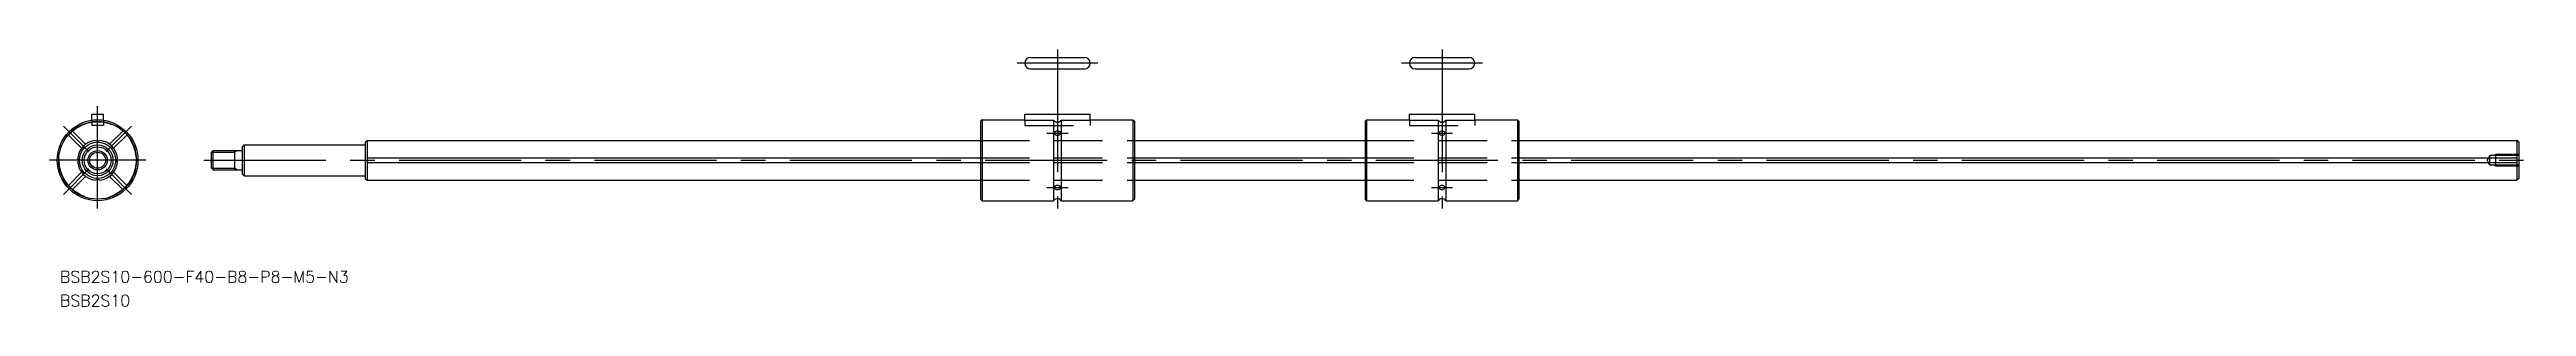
# Model space of a CAD drawing. Extents: x -12 to 632, y -38 to 29.
import ezdxf

# ---------------------------------------------------------------- set-up
doc = ezdxf.new("R2010")
doc.units = 0
doc.linetypes.add('CENTER', pattern=[50.8, 31.75, -6.35, 6.35, -6.35])
doc.linetypes.add('DASHED', pattern=[19.05, 12.7, -6.35])
doc.layers.get('0').update_dxf_attribs({"linetype": 'CONTINUOUS'})
doc.layers.add('CENTER', color=1, linetype='CENTER')
doc.styles.get("Standard").update_dxf_attribs({"font": 'txt.shx', "height": 3, "bigfont": 'bigfont.shx'})

# ---------------------------------------------------------------- blocks, each defined once
blk = doc.blocks.new('*U2')
at = {"color": 7, "linetype": 'CONTINUOUS'}
blk.add_text('BSB2S10-600-F40-B8-P8-M5-N3', height=3, dxfattribs=at).set_placement((-9.79, -31.74))
blk = doc.blocks.new('*U3')
at = {"color": 7, "linetype": 'CONTINUOUS'}
blk.add_text('BSB2S10', height=3, dxfattribs=at).set_placement((-9.79, -37.9))

msp = doc.modelspace()

# ---------------------------------------------------------------- linework, layer by layer
at = {"color": 7, "linetype": 'CONTINUOUS'}
for p, q in [((242.61, 26.7), (256.61, 26.7)), ((342.61, 26.7), (356.61, 26.7)), ((242.61, 23.7), (256.61, 23.7)), ((342.61, 23.7), (356.61, 23.7)), ((-1.5, 12), (1.5, 12)), ((-1.5, 10.39), (-1.5, 12)), ((1.5, 10.39), (1.5, 12)), ((230.01, 10.5), (229.61, 10.1)), ((229.61, 10.1), (229.61, -10.1)), ((230.01, 10.5), (241.11, 10.5)), ((230.01, 10.5), (230.01, -10.5)), ((241.11, 12), (258.11, 12)), ((241.11, 10.39), (241.11, 12)), ((241.11, 10.39), (248.61, 10.39)), ((248.61, 10.39), (248.61, -10.5)), ((250.61, 10.39), (250.61, -10.5)), ((250.61, 10.39), (258.11, 10.39)), ((258.11, 10.39), (258.11, 12)), ((258.11, 10.5), (269.21, 10.5)), ((269.21, 10.5), (269.61, 10.1)), ((269.21, 10.5), (269.21, -10.5)), ((269.61, 10.1), (269.61, -10.1)), ((330.01, 10.5), (329.61, 10.1)), ((329.61, 10.1), (329.61, -10.1)), ((330.01, 10.5), (341.11, 10.5)), ((330.01, 10.5), (330.01, -10.5)), ((341.11, 12), (358.11, 12)), ((341.11, 10.39), (341.11, 12)), ((341.11, 10.39), (348.61, 10.39)), ((348.61, 10.39), (348.61, -10.5)), ((350.61, 10.39), (350.61, -10.5)), ((350.61, 10.39), (358.11, 10.39)), ((358.11, 10.39), (358.11, 12)), ((358.11, 10.5), (369.21, 10.5)), ((369.21, 10.5), (369.61, 10.1)), ((369.21, 10.5), (369.21, -10.5)), ((369.61, 10.1), (369.61, -10.1)), ((29.61, 2.07), (30.05, 2.5)), ((29.61, -2.07), (29.61, 2.07)), ((30.05, -2.5), (30.05, 2.5)), ((30.05, 2.5), (37.61, 2.5)), ((35.61, 2.5), (35.61, -2.5)), ((37.61, 3.5), (38.11, 4)), ((37.61, 3.5), (37.61, -3.5)), ((38.11, 4), (69.61, 4)), ((38.11, 4), (38.11, -4)), ((69.61, 4.7), (70.08, 5.16)), ((69.61, 4.7), (69.61, -4.7)), ((70.08, 5.16), (229.61, 5.16)), ((70.11, 5.16), (70.11, -5.16)), ((70.11, 0.6), (229.61, 0.6)), ((269.61, 5.16), (329.61, 5.16)), ((269.61, 0.6), (329.61, 0.6)), ((369.61, 5.16), (629.11, 5.16)), ((369.61, 0.6), (629.11, 0.6)), ((629.11, 5.16), (629.11, -5.16)), ((629.61, 4.7), (629.15, 5.16)), ((629.61, 4.7), (629.61, -4.7)), ((30.05, -2.5), (29.61, -2.07)), ((30.05, -2.5), (37.61, -2.5)), ((37.61, -3.5), (38.11, -4)), ((38.11, -4), (69.61, -4)), ((69.61, -4.7), (70.08, -5.16)), ((70.08, -5.16), (229.61, -5.16)), ((70.11, -0.6), (229.61, -0.6)), ((269.61, -0.6), (329.61, -0.6)), ((269.61, -5.16), (329.61, -5.16)), ((369.61, -0.6), (629.11, -0.6)), ((369.61, -5.16), (629.11, -5.16)), ((629.61, -4.7), (629.15, -5.16)), ((229.61, -10.1), (230.01, -10.5)), ((230.01, -10.5), (248.61, -10.5)), ((250.61, -10.5), (269.21, -10.5)), ((269.21, -10.5), (269.61, -10.1)), ((329.61, -10.1), (330.01, -10.5)), ((330.01, -10.5), (348.61, -10.5)), ((350.61, -10.5), (369.21, -10.5)), ((369.21, -10.5), (369.61, -10.1))]:
    msp.add_line(p, q, dxfattribs=at)
at = {"color": 3, "linetype": 'DASHED'}
for p, q in [((-7.58, 6.52), (-4.17, 3.11)), ((-6.52, 7.58), (-3.11, 4.17)), ((-1.5, 10.39), (-1.5, 9)), ((1.5, 9), (-1.5, 9)), ((1.5, 10.39), (1.5, 9)), ((3.11, 4.17), (6.52, 7.58)), ((4.17, 3.11), (7.58, 6.52)), ((241.11, 10.39), (241.11, 9)), ((241.11, 9), (258.11, 9)), ((258.11, 10.39), (258.11, 9)), ((341.11, 10.39), (341.11, 9)), ((341.11, 9), (358.11, 9)), ((358.11, 10.39), (358.11, 9)), ((229.61, 5.16), (269.61, 5.16)), ((229.61, 0.6), (269.61, 0.6)), ((329.61, 5.16), (369.61, 5.16)), ((329.61, 0.6), (369.61, 0.6)), ((622.11, 1.23), (621.4, 0)), ((629.61, 1.23), (622.11, 1.23)), ((622.11, -1.23), (622.11, 1.23)), ((623.61, 1.5), (623.14, 1.23)), ((629.61, 1.5), (623.61, 1.5)), ((623.61, -1.5), (623.61, 1.5)), ((-4.17, -3.11), (-7.58, -6.52)), ((-3.11, -4.17), (-6.52, -7.58)), ((3.11, -4.17), (6.52, -7.58)), ((4.17, -3.11), (7.58, -6.52)), ((229.61, -0.6), (269.61, -0.6)), ((229.61, -5.16), (269.61, -5.16)), ((329.61, -0.6), (369.61, -0.6)), ((329.61, -5.16), (369.61, -5.16)), ((622.11, -1.23), (621.4, 0)), ((629.61, -1.23), (622.11, -1.23)), ((623.61, -1.5), (623.14, -1.23)), ((629.61, -1.5), (623.61, -1.5))]:
    msp.add_line(p, q, dxfattribs=at)
at = {"color": 3, "linetype": 'CONTINUOUS'}
for p, q in [((29.61, 2.07), (35.61, 2.07)), ((36.36, 2.5), (35.61, 2.07)), ((29.61, -2.07), (35.61, -2.07)), ((36.36, -2.5), (35.61, -2.07))]:
    msp.add_line(p, q, dxfattribs=at)
at = {"color": 7, "linetype": 'CONTINUOUS'}
for radius in [10.5, 10.1, 4.7, 4, 3.5, 2.5]:
    msp.add_circle((0, 0), radius, dxfattribs=at)
at = {"color": 3, "linetype": 'DASHED'}
msp.add_circle((0, 0), 10, dxfattribs=at)
at = {"color": 3, "linetype": 'CONTINUOUS'}
msp.add_circle((0, 0), 2.07, dxfattribs=at)
at = {"color": 7, "linetype": 'CONTINUOUS'}
for centre, radius, start, end in [((242.61, 25.2), 1.5, 90, 270), ((256.61, 25.2), 1.5, 270, 90), ((342.61, 25.2), 1.5, 90, 270), ((356.61, 25.2), 1.5, 270, 90), ((249.61, 11.13), 1.24, 216.37184, 323.62816), ((249.35, 7.05), 0.49, 114.12209, 177.08548), ((249.44, 7.12), 0.583, 184.73215, 240.93282), ((249.61, 6.33), 1.25, 68.30725, 111.69275), ((249.61, 7.72), 1.2, 247.81173, 292.18827), ((249.87, 7.05), 0.49, 2.91452, 65.87791), ((249.78, 7.12), 0.583, 299.06718, 355.26785), ((349.61, 11.13), 1.24, 216.37184, 323.62816), ((349.35, 7.05), 0.49, 114.12209, 177.08548), ((349.44, 7.12), 0.583, 184.73215, 240.93282), ((349.61, 6.33), 1.25, 68.30725, 111.69275), ((349.61, 7.72), 1.2, 247.81173, 292.18827), ((349.87, 7.05), 0.49, 2.91452, 65.87791), ((349.78, 7.12), 0.583, 299.06718, 355.26785), ((0, 0), 5.2, 96.67213, 173.32787), ((-6.19, 0), 1.19, 329.48856, 30.51144), ((0, 6.19), 1.19, 239.48856, 300.51144), ((0, 0), 5.2, 6.67213, 83.32787), ((6.19, 0), 1.19, 149.48856, 210.51144), ((0, 0), 5.2, 186.67213, 263.32787), ((0, -6.19), 1.19, 59.48856, 120.51144), ((0, 0), 5.2, 276.67213, 353.32787), ((249.61, -11.25), 1.25, 36.8699, 143.1301), ((249.44, -7.12), 0.583, 119.06718, 175.26785), ((249.35, -7.05), 0.49, 182.91452, 245.87791), ((249.61, -6.33), 1.25, 248.30725, 291.69275), ((249.61, -7.72), 1.2, 67.81173, 112.18827), ((249.78, -7.12), 0.583, 4.73215, 60.93282), ((249.87, -7.05), 0.49, 294.12209, 357.08548), ((349.61, -11.25), 1.25, 36.8699, 143.1301), ((349.44, -7.12), 0.583, 119.06718, 175.26785), ((349.35, -7.05), 0.49, 182.91452, 245.87791), ((349.61, -6.33), 1.25, 248.30725, 291.69275), ((349.61, -7.72), 1.2, 67.81173, 112.18827), ((349.78, -7.12), 0.583, 4.73215, 60.93282), ((349.87, -7.05), 0.49, 294.12209, 357.08548)]:
    msp.add_arc(centre, radius, start, end, dxfattribs=at)
at = {"layer": 'CENTER', "color": 1, "linetype": 'CENTER'}
for p, q in [((249.61, 28.7), (249.61, -12.5)), ((349.61, 28.7), (349.61, -12.5)), ((260.11, 25.2), (239.11, 25.2)), ((360.11, 25.2), (339.11, 25.2)), ((0, -12.5), (0, 14)), ((-8.84, 8.84), (-2.26, 2.26)), ((2.26, 2.26), (8.84, 8.84)), ((246.87, 7.07), (252.36, 7.07)), ((346.87, 7.07), (352.36, 7.07)), ((12.5, 0), (-12.5, 0)), ((27.61, 0), (631.61, 0)), ((-2.26, -2.26), (-8.84, -8.84)), ((2.26, -2.26), (8.84, -8.84)), ((246.87, -7.07), (252.36, -7.07)), ((346.87, -7.07), (352.36, -7.07))]:
    msp.add_line(p, q, dxfattribs=at)

# ---------------------------------------------------------------- block references
at = {"color": 7, "linetype": 'CONTINUOUS'}
for name in ['*U2', '*U3']:
    msp.add_blockref(name, (0, 0), dxfattribs=at)

doc.saveas('drawing.dxf')
